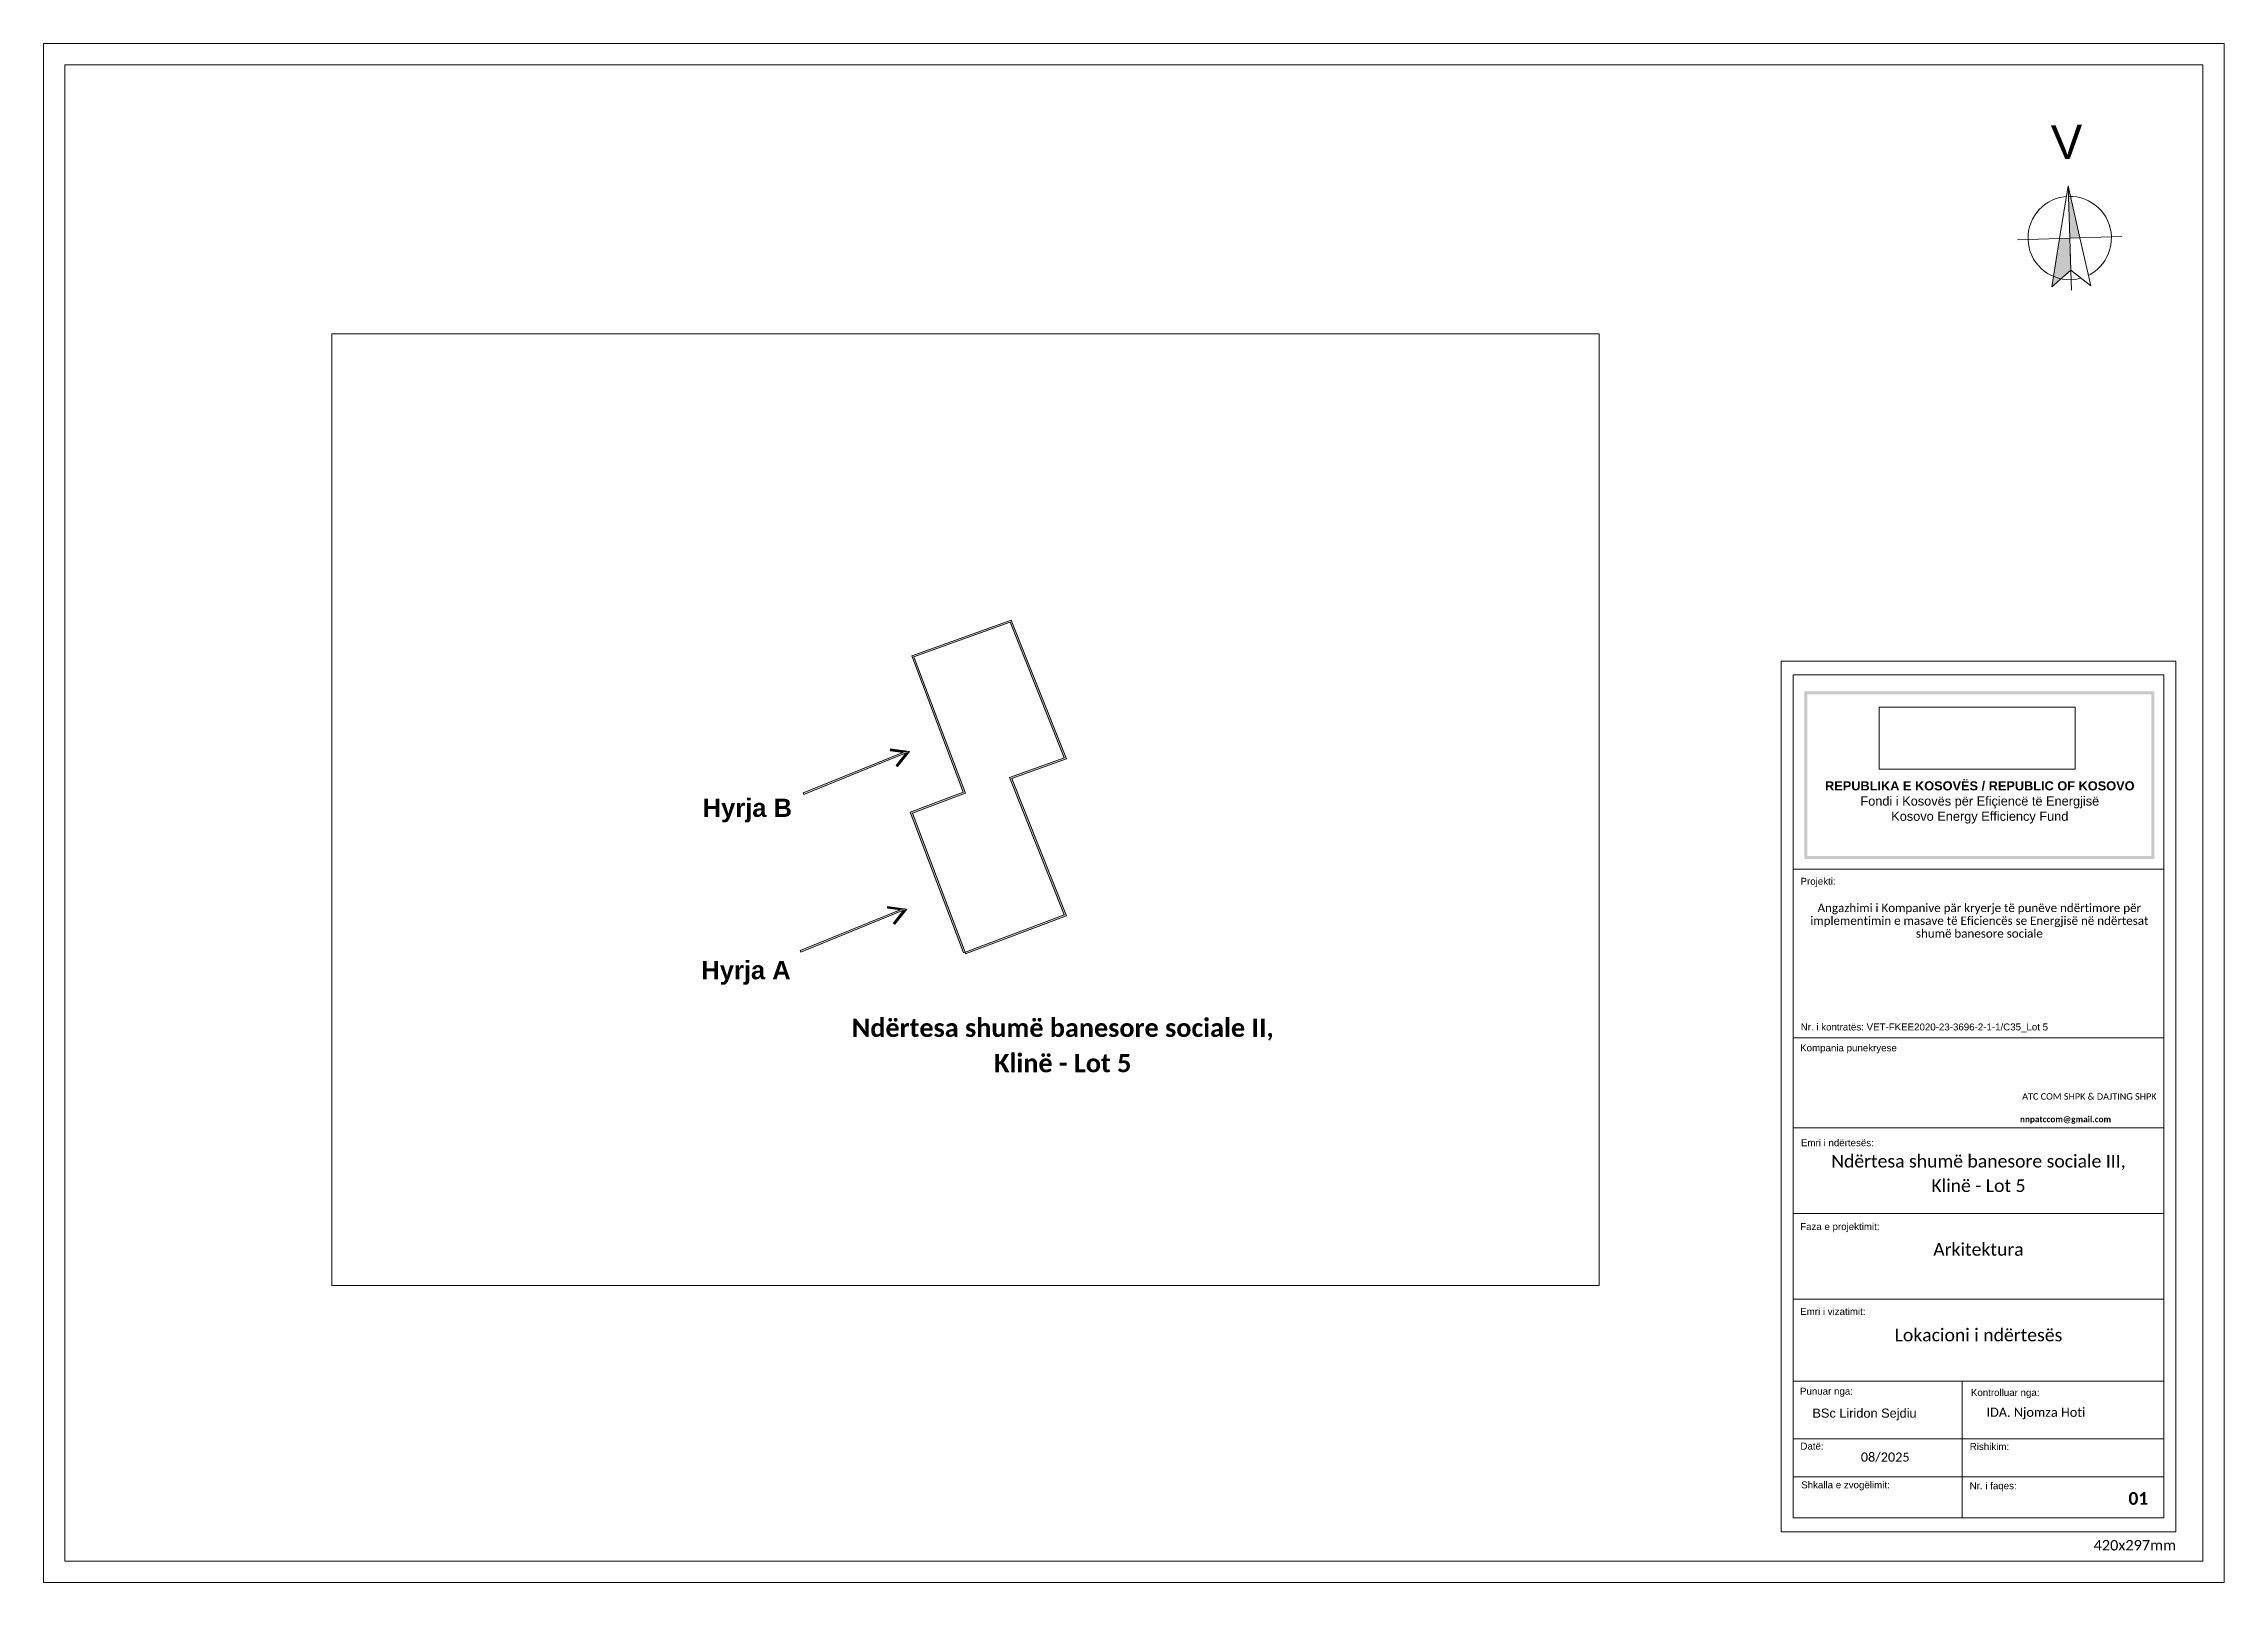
# Paper-space layout 'Layout1' of a CAD drawing. Header units: millimetres, sheet in inches. Extents: x 0 to 16.5, y 0 to 11.6.
# The model-space entities are those that its viewports show. They can reach past a viewport. Long polylines and large blocks are cut down to what shows.
import ezdxf
from ezdxf.enums import TextEntityAlignment as Align

# ---------------------------------------------------------------- set-up
doc = ezdxf.new("R2010")
doc.units = ezdxf.units.MM
doc.header["$MEASUREMENT"] = 0
doc.header["$XCLIPFRAME"] = 0
doc.linetypes.add('Wipeout_Contour', pattern=[1000, 0, -1000])
for name, color, linetype, lineweight in [('Annotation - Text_Pen_No__1', 7, 'Continuous', 0), ('Annotation - Text_Pen_No__20', 1, 'Continuous', 0), ('Dimensioning - General_Pen_No__41', 7, 'Continuous', 0), ('Interior - Furniture _Pen_No__1', 7, 'Continuous', 0), ('Shell - Roof_Pen_No__1', 7, 'Continuous', 0), ('Shell - Roof_Pen_No__21', 7, 'Continuous', 0), ('Structural - Bearing_Pen_No__20', 1, 'Continuous', 0)]:
    doc.layers.add(name, color=color, linetype=linetype, lineweight=lineweight)
for name, color, linetype, lineweight, true_color in [('Annotation - Text_Pen_No__61', 7, 'Continuous', 0, 0x6a6a6a), ('Shell - Roof_Pen_No__61', 7, 'Continuous', 0, 0x6a6a6a), ('Structural - Bearing_Pen_No__86', 7, 'Continuous', 0, 0x5555ff)]:
    doc.layers.add(name, color=color, linetype=linetype, lineweight=lineweight, true_color=true_color)
for name, color, linetype in [('Drawing & Figure', 7, 'Continuous'), ('Interior - Furniture', 7, 'Continuous'), ('Structural - Bearing', 7, 'Continuous')]:
    doc.layers.add(name, color=color, linetype=linetype)
doc.styles.add('GENERATED_STYLE_1', font='arial.ttf')
doc.styles.add('GENERATED_STYLE_2', font='arial.ttf')
doc.styles.add('GENERATED_STYLE_3', font='calibri.ttf')
doc.styles.add('GENERATED_STYLE_4', font='calibri.ttf')
doc.styles.add('GENERATED_STYLE_5', font='calibril.ttf')
picture_1 = doc.add_image_def('image1.png', size_in_pixel=(354, 134))
picture_2 = doc.add_image_def('image2.png', size_in_pixel=(956, 718))

# ---------------------------------------------------------------- blocks, each defined once
blk = doc.blocks.new('Wall_1', base_point=(2831318, -55974))
at = {"layer": 'Structural - Bearing_Pen_No__20', "linetype": 'Continuous', "lineweight": 0}
blk.add_hatch(color=1, dxfattribs=at).paths.add_polyline_path([(2831318, -55974), (2830310, -53303), (2830268, -53284), (2831287, -55985)])
at = {"layer": 'Structural - Bearing_Pen_No__20', "color": 1, "linetype": 'Continuous', "lineweight": 0, "flags": 128}
for points in [[(2830268, -53284), (2831287, -55985)], [(2831318, -55974), (2830310, -53303)], [(2831287, -55985), (2831318, -55974)]]:
    blk.add_lwpolyline(points, dxfattribs=at)
blk = doc.blocks.new('Wall_2', base_point=(2830310, -53303))
at = {"layer": 'Structural - Bearing_Pen_No__20', "linetype": 'Continuous', "lineweight": 0}
blk.add_hatch(color=1, dxfattribs=at).paths.add_polyline_path([(2830310, -53303), (2831324, -52920), (2831282, -52901), (2830268, -53284)])
at = {"layer": 'Structural - Bearing_Pen_No__20', "color": 1, "linetype": 'Continuous', "lineweight": 0, "flags": 128}
for points in [[(2831282, -52901), (2830268, -53284)], [(2830310, -53303), (2831324, -52920)]]:
    blk.add_lwpolyline(points, dxfattribs=at)
blk = doc.blocks.new('Wall_3', base_point=(2831324, -52920))
at = {"layer": 'Structural - Bearing_Pen_No__20', "linetype": 'Continuous', "lineweight": 0}
blk.add_hatch(color=1, dxfattribs=at).paths.add_polyline_path([(2831324, -52920), (2830339, -50308), (2830296, -50289), (2831282, -52901)])
at = {"layer": 'Structural - Bearing_Pen_No__20', "color": 1, "linetype": 'Continuous', "lineweight": 0, "flags": 128}
for points in [[(2830296, -50289), (2831282, -52901)], [(2831324, -52920), (2830339, -50308)]]:
    blk.add_lwpolyline(points, dxfattribs=at)
blk = doc.blocks.new('Wall_4', base_point=(2830339, -50308))
at = {"layer": 'Structural - Bearing_Pen_No__20', "linetype": 'Continuous', "lineweight": 0}
blk.add_hatch(color=1, dxfattribs=at).paths.add_polyline_path([(2830339, -50308), (2832184, -49644), (2832203, -49602), (2830296, -50289)])
at = {"layer": 'Structural - Bearing_Pen_No__20', "color": 1, "linetype": 'Continuous', "lineweight": 0, "flags": 128}
for points in [[(2832203, -49602), (2830296, -50289)], [(2830339, -50308), (2832184, -49644)]]:
    blk.add_lwpolyline(points, dxfattribs=at)
blk = doc.blocks.new('Wall_5', base_point=(2832184, -49644))
at = {"layer": 'Structural - Bearing_Pen_No__20', "linetype": 'Continuous', "lineweight": 0}
blk.add_hatch(color=1, dxfattribs=at).paths.add_polyline_path([(2832184, -49644), (2833218, -52241), (2833262, -52260), (2832203, -49602)])
at = {"layer": 'Structural - Bearing_Pen_No__20', "color": 1, "linetype": 'Continuous', "lineweight": 0, "flags": 128}
for points in [[(2832184, -49644), (2833218, -52241)], [(2833262, -52260), (2832203, -49602)]]:
    blk.add_lwpolyline(points, dxfattribs=at)
blk = doc.blocks.new('Wall_6', base_point=(2833218, -52241))
at = {"layer": 'Structural - Bearing_Pen_No__20', "linetype": 'Continuous', "lineweight": 0}
blk.add_hatch(color=1, dxfattribs=at).paths.add_polyline_path([(2833218, -52241), (2832173, -52619), (2832216, -52638), (2833262, -52260)])
at = {"layer": 'Structural - Bearing_Pen_No__20', "color": 1, "linetype": 'Continuous', "lineweight": 0, "flags": 128}
for points in [[(2833218, -52241), (2832173, -52619)], [(2832216, -52638), (2833262, -52260)]]:
    blk.add_lwpolyline(points, dxfattribs=at)
blk = doc.blocks.new('Wall_7', base_point=(2832173, -52619))
at = {"layer": 'Structural - Bearing_Pen_No__20', "linetype": 'Continuous', "lineweight": 0}
blk.add_hatch(color=1, dxfattribs=at).paths.add_polyline_path([(2832173, -52619), (2833218, -55255), (2833261, -55273), (2832216, -52638)])
at = {"layer": 'Structural - Bearing_Pen_No__20', "color": 1, "linetype": 'Continuous', "lineweight": 0, "flags": 128}
for points in [[(2832173, -52619), (2833218, -55255)], [(2833261, -55273), (2832216, -52638)]]:
    blk.add_lwpolyline(points, dxfattribs=at)
blk = doc.blocks.new('Wall_8', base_point=(2833218, -55255))
at = {"layer": 'Structural - Bearing_Pen_No__20', "linetype": 'Continuous', "lineweight": 0}
blk.add_hatch(color=1, dxfattribs=at).paths.add_polyline_path([(2833218, -55255), (2831318, -55974), (2831329, -56004), (2833261, -55273)])
at = {"layer": 'Structural - Bearing_Pen_No__20', "color": 1, "linetype": 'Continuous', "lineweight": 0, "flags": 128}
for points in [[(2833218, -55255), (2831318, -55974)], [(2831329, -56004), (2833261, -55273)], [(2831318, -55974), (2831329, -56004)]]:
    blk.add_lwpolyline(points, dxfattribs=at)
blk = doc.blocks.new('Wall_9', base_point=(2828172, -55969))
at = {"layer": 'Structural - Bearing_Pen_No__20', "linetype": 'Continuous', "lineweight": 0}
blk.add_hatch(color=1, dxfattribs=at).paths.add_polyline_path([(2828172, -55969), (2830199, -55143), (2830072, -55159), (2828159, -55939)])
at = {"layer": 'Structural - Bearing_Pen_No__20', "color": 1, "linetype": 'Continuous', "lineweight": 0, "flags": 128}
for points in [[(2830072, -55159), (2828159, -55939)], [(2828172, -55969), (2830138, -55168)], [(2828159, -55939), (2828172, -55969)]]:
    blk.add_lwpolyline(points, dxfattribs=at)
blk = doc.blocks.new('Wall_10', base_point=(2830199, -55143))
at = {"layer": 'Structural - Bearing_Pen_No__20', "linetype": 'Continuous', "lineweight": 0}
blk.add_hatch(color=1, dxfattribs=at).paths.add_polyline_path([(2830199, -55143), (2829834, -55095), (2829830, -55127), (2830072, -55159)])
at = {"layer": 'Structural - Bearing_Pen_No__20', "color": 1, "linetype": 'Continuous', "lineweight": 0, "flags": 128}
for points in [[(2829834, -55095), (2829830, -55127)], [(2829830, -55127), (2830072, -55159)], [(2830199, -55143), (2829834, -55095)]]:
    blk.add_lwpolyline(points, dxfattribs=at)
blk = doc.blocks.new('Wall_11', base_point=(2830199, -55143))
at = {"layer": 'Structural - Bearing_Pen_No__20', "linetype": 'Continuous', "lineweight": 0}
blk.add_hatch(color=1, dxfattribs=at).paths.add_polyline_path([(2830138, -55168), (2829946, -55412), (2829972, -55432), (2830199, -55143)])
at = {"layer": 'Structural - Bearing_Pen_No__20', "color": 1, "linetype": 'Continuous', "lineweight": 0, "flags": 128}
for points in [[(2830138, -55168), (2829946, -55412)], [(2829972, -55432), (2830199, -55143)], [(2829946, -55412), (2829972, -55432)]]:
    blk.add_lwpolyline(points, dxfattribs=at)
blk = doc.blocks.new('Wall_12', base_point=(2828224, -52948))
at = {"layer": 'Structural - Bearing_Pen_No__20', "linetype": 'Continuous', "lineweight": 0}
blk.add_hatch(color=1, dxfattribs=at).paths.add_polyline_path([(2828224, -52948), (2830252, -52121), (2830124, -52138), (2828212, -52917)])
at = {"layer": 'Structural - Bearing_Pen_No__20', "color": 1, "linetype": 'Continuous', "lineweight": 0, "flags": 128}
for points in [[(2830124, -52138), (2828212, -52917)], [(2828224, -52948), (2830190, -52146)], [(2828212, -52917), (2828224, -52948)]]:
    blk.add_lwpolyline(points, dxfattribs=at)
blk = doc.blocks.new('Wall_13', base_point=(2830252, -52121))
at = {"layer": 'Structural - Bearing_Pen_No__20', "linetype": 'Continuous', "lineweight": 0}
blk.add_hatch(color=1, dxfattribs=at).paths.add_polyline_path([(2830252, -52121), (2829886, -52073), (2829882, -52106), (2830124, -52138)])
at = {"layer": 'Structural - Bearing_Pen_No__20', "color": 1, "linetype": 'Continuous', "lineweight": 0, "flags": 128}
for points in [[(2829886, -52073), (2829882, -52106)], [(2829882, -52106), (2830124, -52138)], [(2830252, -52121), (2829886, -52073)]]:
    blk.add_lwpolyline(points, dxfattribs=at)
blk = doc.blocks.new('Wall_14', base_point=(2830252, -52121))
at = {"layer": 'Structural - Bearing_Pen_No__20', "linetype": 'Continuous', "lineweight": 0}
blk.add_hatch(color=1, dxfattribs=at).paths.add_polyline_path([(2830190, -52146), (2829998, -52391), (2830024, -52411), (2830252, -52121)])
at = {"layer": 'Structural - Bearing_Pen_No__20', "color": 1, "linetype": 'Continuous', "lineweight": 0, "flags": 128}
for points in [[(2830190, -52146), (2829998, -52391)], [(2830024, -52411), (2830252, -52121)], [(2829998, -52391), (2830024, -52411)]]:
    blk.add_lwpolyline(points, dxfattribs=at)
blk = doc.blocks.new('North Symbol 22')
at = {"layer": 'Interior - Furniture', "linetype": 'Continuous', "lineweight": 0, "true_color": 0x000000}
blk.add_hatch(color=18, dxfattribs=at).paths.add_polyline_path([(0, 0), (0, 1000), (-194, 0)])
at = {"layer": 'Interior - Furniture _Pen_No__1', "color": 7, "linetype": 'Continuous', "lineweight": 0}
for p, q in [((0, 1000), (-194, 0)), ((0, 0), (0, 1000)), ((-194, 0), (0, 0))]:
    blk.add_line(p, q, dxfattribs=at)
for start, end in [(0, 180), (180, 0)]:
    blk.add_arc((0, 0), 800, start, end, dxfattribs=at)
at = {"layer": 'Interior - Furniture _Pen_No__1', "color": 7, "lineweight": 0, "style": 'GENERATED_STYLE_1'}
blk.add_attdef('txt', text='', height=650, dxfattribs=at).set_placement((0, 1323), align=Align.BOTTOM_CENTER)
at = {"color": 254, "linetype": 'Wipeout_Contour', "lineweight": 0, "ltscale": 1195.088182}
blk.add_wipeout([(0, 0), (0, 1000), (194, 0)], dxfattribs=at).dxf.layer = 'Interior - Furniture'
at = {"layer": 'Interior - Furniture _Pen_No__1', "color": 7, "linetype": 'Continuous', "lineweight": 0}
for p, q in [((0, 1000), (194, 0)), ((0, 0), (0, 1000)), ((194, 0), (0, 0))]:
    blk.add_line(p, q, dxfattribs=at)
at = {"color": 254, "linetype": 'Wipeout_Contour', "lineweight": 0, "ltscale": 1813.560114}
blk.add_wipeout([(0, 0), (0, -618), (-375, -927), (-194, 0)], dxfattribs=at).dxf.layer = 'Interior - Furniture'
at = {"layer": 'Interior - Furniture', "linetype": 'Continuous', "lineweight": 0, "true_color": 0x000000}
blk.add_hatch(color=18, dxfattribs=at).paths.add_polyline_path([(0, 0), (0, -618), (375, -927), (194, 0)])
at = {"layer": 'Interior - Furniture _Pen_No__1', "color": 7, "linetype": 'Continuous', "lineweight": 0}
for p, q in [((-194, 0), (-1000, 0)), ((-375, -927), (-194, 0)), ((-194, 0), (0, 0)), ((0, 0), (0, -618)), ((0, 0), (0, -618)), ((194, 0), (0, 0)), ((375, -927), (194, 0)), ((194, 0), (1000, 0)), ((0, -250), (0, -1000)), ((0, -618), (-375, -927)), ((0, -618), (375, -927))]:
    blk.add_line(p, q, dxfattribs=at)

msp = doc.modelspace()

# ---------------------------------------------------------------- hatches: boundary and pattern name
at = {"layer": 'Structural - Bearing_Pen_No__86', "linetype": 'Continuous', "lineweight": 0, "true_color": 0x5555ff}
for points in [[(2847411, -50965), (2848682, -50965), (2848682, -51023), (2847469, -51023), (2847469, -54049), (2847411, -54049)], [(2848021, -51023), (2848021, -50965), (2854123, -50965), (2854123, -54049), (2854065, -54049), (2854065, -51023)], [(2847411, -52998), (2847469, -52998), (2847469, -54127), (2848682, -54127), (2848682, -54184), (2847411, -54184)], [(2848021, -54184), (2848021, -54127), (2854065, -54127), (2854065, -52998), (2854123, -52998), (2854123, -54184)]]:
    msp.add_hatch(color=173, dxfattribs=at).paths.add_polyline_path(points)

# ---------------------------------------------------------------- linework, layer by layer
at = {"layer": 'Shell - Roof_Pen_No__1', "color": 7, "linetype": 'Continuous', "lineweight": 0}
for p, q in [((2846969, -50390), (2854535, -50390)), ((2846969, -57613), (2846969, -50390)), ((2854535, -50390), (2854535, -67090)), ((2847199, -57613), (2847199, -50653)), ((2847199, -50653), (2854304, -50653)), ((2854304, -50653), (2854304, -57613)), ((2854304, -54377), (2847199, -54377)), ((2847199, -66820), (2847199, -54943)), ((2854304, -54943), (2854304, -66820)), ((2854304, -57613), (2847199, -57613)), ((2854304, -57613), (2847199, -57613)), ((2854304, -59342), (2847199, -59342)), ((2854304, -60984), (2847199, -60984)), ((2854304, -62626), (2847199, -62626)), ((2854304, -64198), (2847199, -64198)), ((2850443, -64198), (2850443, -66820)), ((2854304, -65305), (2847199, -65305)), ((2854304, -66033), (2847199, -66033)), ((2854304, -66820), (2847199, -66820)), ((2854535, -67090), (2846969, -67090))]:
    msp.add_line(p, q, dxfattribs=at)
at = {"layer": 'Shell - Roof_Pen_No__21', "color": 7, "linetype": 'Continuous', "lineweight": 0}
for p, q in [((2814058, -38951), (2855058, -38951)), ((2814058, -67651), (2814058, -38951)), ((2855058, -67651), (2855058, -38951)), ((2855058, -67651), (2855058, -38951)), ((2814058, -67651), (2855058, -67651))]:
    msp.add_line(p, q, dxfattribs=at)
at = {"layer": 'Shell - Roof_Pen_No__61', "color": 251, "linetype": 'Continuous', "lineweight": 0, "true_color": 0x6a6a6a}
msp.add_line((2846969, -67090), (2846969, -54943), dxfattribs=at)

# ---------------------------------------------------------------- block references
at = {"layer": 'Interior - Furniture', "color": 104, "linetype": 'Continuous', "lineweight": 0, "true_color": 0x029e21}
ref = msp.add_blockref('North Symbol 22', (2852502, -42273), dxfattribs=dict(at, xscale=-1, zscale=1000, rotation=1.818300398010831))
ref.add_attrib('txt', 'V', dxfattribs={"layer": 'Interior - Furniture _Pen_No__1', "color": 7, "lineweight": 0, "height": 650, "rotation": 1.8183, "style": 'GENERATED_STYLE_1'}).set_placement((2852467, -40950), align=Align.BOTTOM_CENTER)
at = {"layer": 'Structural - Bearing', "color": 1, "lineweight": 0}
for name, p in [('Wall_4', (2830339, -50308)), ('Wall_5', (2832184, -49644)), ('Wall_3', (2831324, -52920)), ('Wall_12', (2828224, -52948)), ('Wall_13', (2830252, -52121)), ('Wall_14', (2830252, -52121)), ('Wall_6', (2833218, -52241)), ('Wall_7', (2832173, -52619)), ('Wall_2', (2830310, -53303)), ('Wall_1', (2831318, -55974)), ('Wall_9', (2828172, -55969)), ('Wall_10', (2830199, -55143)), ('Wall_11', (2830199, -55143)), ('Wall_8', (2833218, -55255))]:
    msp.add_blockref(name, p, dxfattribs=at)

# ---------------------------------------------------------------- texts
at = {"layer": 'Annotation - Text_Pen_No__1', "color": 7}
for s, style, p in [('IDA. Njomza Hoti', 'GENERATED_STYLE_3', (2850906, -64883)), ('08/2025', 'GENERATED_STYLE_4', (2848497, -65743))]:
    msp.add_text(s, height=175, dxfattribs=dict(at, style=style)).set_placement(p)
at = {"layer": 'Annotation - Text_Pen_No__1', "color": 7, "linetype": 'Continuous', "lineweight": 0, "attachment_point": 2}
for s, insert, char_height, style in [('\\A1;{\\pqc;\\fArial|b1|i0|c0|p34;REPUBLIKA E KOSOVËS / REPUBLIC OF KOSOVO\\P\\pqc;\\fArial|b0|i0|c0|p34;Fondi i Kosovës për Efiçiencë të Energjisë\\P\\pqc;\\fArial|b0|i0|c0|p34;Kosovo Energy Efficiency Fund\\P\\pqc;\\fArial|b1|i0|c0|p34;\\H1.042194x;}', (2850778, -52693), 175, 'GENERATED_STYLE_2'), ('\\A1;{\\pqc;\\fCalibri|b0|i0|c0|p34;Arkitektura}', (2850752, -61551), 242.5, 'GENERATED_STYLE_4'), ('\\A1;{\\pqc;\\fCalibri|b0|i0|c0|p34;Lokacioni i ndërtesës}', (2850752, -63193), 242.5, 'GENERATED_STYLE_4'), ('\\A1;{\\pqc;\\fCalibri|b1|i0|c0|p34; 0\\fCalibri|b1|i0|c0|p34;1}', (2853776, -66328), 242.5, 'GENERATED_STYLE_3')]:
    msp.add_mtext(s, dxfattribs=dict(at, insert=insert, char_height=char_height, style=style))
at = {"layer": 'Annotation - Text_Pen_No__1', "color": 7, "linetype": 'Continuous', "lineweight": 5, "insert": (2850769, -55042), "char_height": 160, "width": 6798, "attachment_point": 2, "line_spacing_factor": 0.919632, "style": 'GENERATED_STYLE_5'}
msp.add_mtext('\\A1;\\pxqc;{\\fCalibri Light|b0|i0|c0|p34;Angazhimi i Kompanive pär kryerje të punëve ndërtimore për implementimin e masave të Eficiencës se Energjisë në ndërtesat shumë banesore sociale}', dxfattribs=at)
at = {"layer": 'Annotation - Text_Pen_No__1', "color": 7, "linetype": 'Continuous', "lineweight": 5, "attachment_point": 2}
for s, insert, char_height, style in [('\\A1;\\pxqc;ATC COM SHPK & DAJTING SHPK ', (2852879, -58676), 125, 'GENERATED_STYLE_4'), ('\\A1;\\pxqc;BSc Liridon Sejdiu', (2848567, -64725), 175, 'GENERATED_STYLE_1')]:
    msp.add_mtext(s, dxfattribs=dict(at, insert=insert, char_height=char_height, style=style))
at = {"layer": 'Annotation - Text_Pen_No__1', "color": 7, "linetype": 'Continuous', "lineweight": 0, "insert": (2850752, -59859), "char_height": 242.5, "attachment_point": 2, "line_spacing_factor": 1.16153, "style": 'GENERATED_STYLE_3'}
msp.add_mtext('\\pxqc;\\A1;Ndërtesa shumë banesore sociale III, \\PKlinë - Lot 5', dxfattribs=at)
at = {"layer": 'Annotation - Text_Pen_No__20', "color": 1, "linetype": 'Continuous', "lineweight": 0, "char_height": 350, "attachment_point": 2, "style": 'GENERATED_STYLE_2'}
for s, insert in [('\\A1;{\\pqc;\\fArial|b1|i0|c0|p34;Hyrja \\fArial|b1|i0|c0|p34;B}', (2827144, -53027)), ('\\A1;{\\pqc;\\fArial|b1|i0|c0|p34;Hyrja \\fArial|b1|i0|c0|p34;A}', (2827118, -56141))]:
    msp.add_mtext(s, dxfattribs=dict(at, insert=insert))
at = {"layer": 'Annotation - Text_Pen_No__20', "color": 1, "linetype": 'Continuous', "lineweight": 0, "insert": (2833192, -57246), "char_height": 350, "attachment_point": 2, "line_spacing_factor": 1.16153, "style": 'GENERATED_STYLE_3'}
msp.add_mtext('\\A1;{\\pqc;\\fCalibri|b1|i0|c0|p34;Ndërtesa shumë banesore \\fCalibri|b1|i0|c0|p34;s\\fCalibri|b1|i0|c0|p34;ocial\\fCalibri|b1|i0|c0|p34;e\\fCalibri|b1|i0|c0|p34; II, \\P\\pqc;\\fCalibri|b1|i0|c0|p34;Klinë - Lot 5}', dxfattribs=at)
at = {"layer": 'Annotation - Text_Pen_No__61', "color": 251, "linetype": 'Continuous', "lineweight": 0, "true_color": 0x6a6a6a, "insert": (2853751, -67247), "char_height": 200, "attachment_point": 2, "style": 'GENERATED_STYLE_4'}
msp.add_mtext('\\A1;{\\pqc;\\fCalibri|b0|i0|c0|p34;420x297mm}', dxfattribs=at)
at = {"layer": 'Dimensioning - General_Pen_No__41', "color": 7, "linetype": 'Continuous', "lineweight": 0, "char_height": 133.38, "attachment_point": 7, "style": 'GENERATED_STYLE_1'}
for s, insert in [('\\A1;{\\pql;\\fArial|b0|i0|c0|p34;Projekti:}', (2847340, -54718)), ('\\A1;\\pxql;Nr. i kontratës: VET-FKEE2020-23-3696-2-1-1/C35_Lot 5', (2847344, -57511)), ('\\A1;\\pxql;Kompania punekryese', (2847333, -57914)), ('\\A1;{\\pql;\\fArial|b0|i0|c0|p34;Emri i ndërtesës:}', (2847348, -59695)), ('\\A1;{\\pql;\\fArial|b0|i0|c0|p34;Faza e projektimit:}', (2847333, -61342)), ('\\A1;{\\pql;\\fArial|b0|i0|c0|p34;Emri i vizatimit:}', (2847334, -62931)), ('\\A1;{\\pql;\\fArial|b0|i0|c0|p34;Punuar nga:}', (2847330, -64499)), ('\\A1;{\\pql;\\fArial|b0|i0|c0|p34;Kontrolluar nga:}', (2850607, -64525)), ('\\A1;{\\pql;\\fArial|b0|i0|c0|p34;Datë:}', (2847338, -65514)), ('\\A1;{\\pql;\\fArial|b0|i0|c0|p34;Rishikim:}', (2850586, -65522)), ('\\A1;{\\pql;\\fArial|b0|i0|c0|p34;Shkalla e zvogëlimit:}', (2847353, -66296)), ('\\A1;{\\pql;\\fArial|b0|i0|c0|p34;Nr. i faqes:}', (2850584, -66312))]:
    msp.add_mtext(s, dxfattribs=dict(at, insert=insert))
at = {"layer": 'Dimensioning - General_Pen_No__41', "color": 7, "linetype": 'Continuous', "lineweight": 5, "insert": (2851549, -59263), "char_height": 115, "attachment_point": 7, "line_spacing_factor": 0.922253, "style": 'GENERATED_STYLE_1'}
msp.add_mtext('\\A1;\\pxql,t6.4112,13.191,20.438,28.538;{\\fCalibri|b1|i0|c0|p34;nnpatccom@gmail.com}', dxfattribs=at)

# ---------------------------------------------------------------- pictures from other files: only their frames are drawn
at = {"layer": 'Drawing & Figure', "linetype": 'Continuous', "lineweight": 0}
image = msp.add_image(picture_2, insert=(2819173, -62363), size_in_units=(24307, 18255), dxfattribs=at)
image.set_boundary_path([(-0.5, -0.5), (955.5, 717.5)])
image = msp.add_image(picture_1, insert=(2848851, -52458), size_in_units=(3759, 1184), dxfattribs=at)
image.set_boundary_path([(-0.5, -0.5), (353.5, 133.5)])

psp = doc.layouts.get("Layout1")

# ---------------------------------------------------------------- viewports
at = {"layer": '0'}
psp.add_viewport(center=(8.228, 5.82), size=(16.494, 11.64132), view_center_point=(2834557.579, -53301.285), view_height=29515.54861, dxfattribs=at)

doc.saveas('drawing.dxf')
